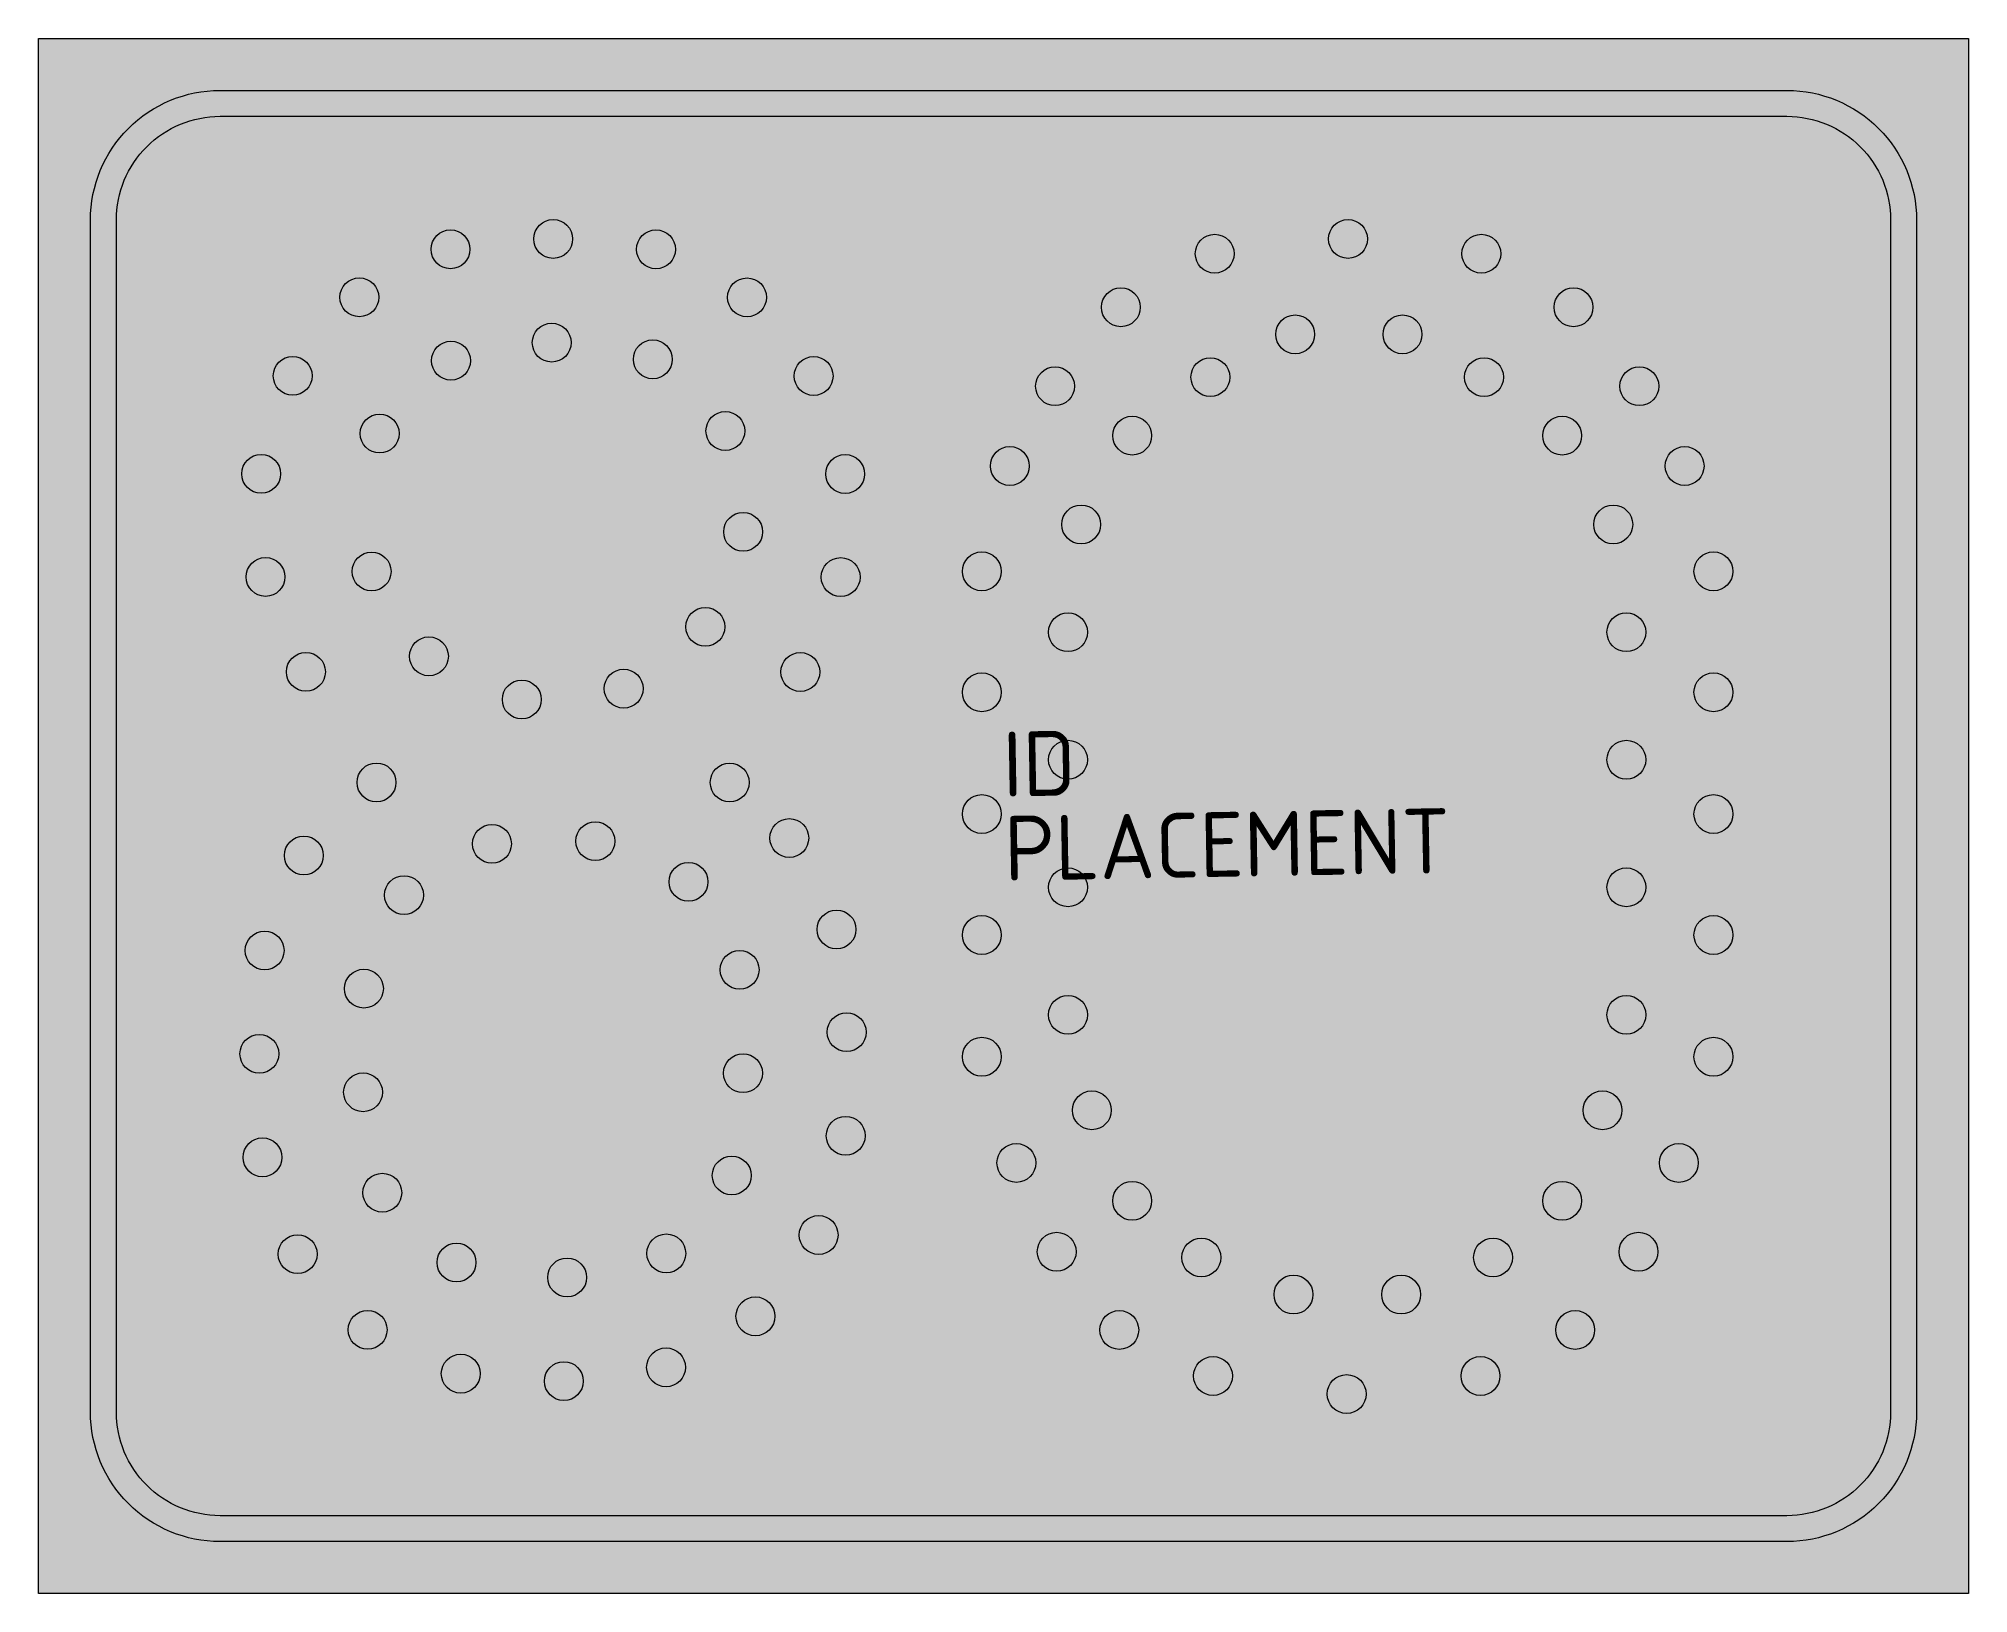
# Model space of a CAD drawing. Extents: x -3.72 to 3.72, y -3 to 3.
import ezdxf
from ezdxf.enums import TextEntityAlignment as Align

# ---------------------------------------------------------------- set-up
doc = ezdxf.new("R2010")
doc.units = 0
doc.styles.add('NLCS-ISO', font='NLCS-ISO.ttf', dxfattribs={"height": 0.25})

msp = doc.modelspace()

# ---------------------------------------------------------------- hatches: boundary and pattern name
at = {"true_color": 0x2a292a}
h = msp.add_hatch(color=250, dxfattribs=at)
h.dxf.hatch_style = 1
h.paths.add_polyline_path([(-3.0227, 2.8), (3.0227, 2.8, -0.414214), (3.5227, 2.3), (3.5227, 0), (3.7227, 0), (3.7227, 3), (-3.7227, 3), (-3.7227, 0), (-3.5227, 0), (-3.5227, 2.3, -0.414214)])
at = {"true_color": 0xf1f0ea}
h = msp.add_hatch(color=7, dxfattribs=at)
h.dxf.hatch_style = 1
h.paths.add_polyline_path([(3.0227, 2.8), (-3.0227, 2.8, 0.414214), (-3.5227, 2.3), (-3.5227, 0), (-3.4227, 0), (-3.4227, 2.3, -0.414214), (-3.0227, 2.7), (3.0227, 2.7, -0.414214), (3.4227, 2.3), (3.4227, 0), (3.5227, 0), (3.5227, 2.3, 0.414214)])
at = {"true_color": 0x2a292a}
h = msp.add_hatch(color=250, dxfattribs=at)
h.dxf.hatch_style = 1
h.paths.add_polyline_path([(3.0227, 2.7), (-3.0227, 2.7, 0.414214), (-3.4227, 2.3), (-3.4227, 0), (-0.1583, 0, -0.025013), (-0.1586, 0.0075, -0.414214), (-0.0836, 0.0825), (-0.0836, 0.4024, -0.414214), (-0.1586, 0.4774, -0.414214), (-0.0836, 0.5524), (-0.0836, 0.8691, -0.414214), (-0.1586, 0.9441, -0.492464), (-0.0644, 1.0166), (0.0051, 1.278, -0.340066), (-0.0507, 1.3505, -0.574768), (0.0613, 1.4157), (0.162, 1.5932, -0.270029), (0.124, 1.6585, -0.635871), (0.247, 1.7161), (0.4049, 1.9057, -0.22259), (0.3779, 1.9633, -0.769486), (0.5181, 2.0004), (0.7498, 2.1325, -0.130272), (0.7399, 2.1697, -0.946142), (0.8894, 2.1779), (1.2547, 2.2185, -0.027674), (1.2542, 2.2268, -1.056921), (1.4038, 2.2185), (1.7691, 2.1779, -0.946145), (1.9186, 2.1697, -0.132227), (1.9085, 2.132), (2.1343, 2.0009, -0.76643), (2.2742, 1.9633, -0.222577), (2.2472, 1.9057), (2.4052, 1.7161, -0.635888), (2.5282, 1.6585, -0.270046), (2.4902, 1.5932), (2.5908, 1.4158, -0.574746), (2.7028, 1.3505, -0.338025), (2.6476, 1.2782), (2.7192, 1.0165, -0.49474), (2.814, 0.9441, -0.414214), (2.739, 0.8691), (2.739, 0.5524, -0.414214), (2.814, 0.4774, -0.414214), (2.739, 0.4024), (2.739, 0.0825, -0.443825), (2.8136, 0), (3.4227, 0), (3.4227, 2.3, 0.414214)])
h.paths.add_polyline_path([(-0.9145, 2.0013, -1), (-1.0645, 2.0013, -1)], flags=16)
h.paths.add_polyline_path([(-0.6576, 1.6979, -1), (-0.8076, 1.6979, -1)], flags=16)
h.paths.add_polyline_path([(-1.2658, 2.1867, -1), (-1.4158, 2.1867, -1)], flags=16)
h.paths.add_polyline_path([(-0.5359, 1.3197, -1), (-0.6859, 1.3197, -1)], flags=16)
h.paths.add_polyline_path([(-0.998, 1.4858, -1), (-1.148, 1.4858, -1)], flags=16)
h.paths.add_polyline_path([(-1.2781, 1.7622, -1), (-1.4281, 1.7622, -1)], flags=16)
h.paths.add_polyline_path([(-0.9296, 1.0967, -1), (-1.0796, 1.0967, -1)], flags=16)
h.paths.add_polyline_path([(-1.8122, 2.2268, -1), (-1.6622, 2.2268, -1)], flags=16)
h.paths.add_polyline_path([(-0.5531, 0.9219, -1), (-0.7031, 0.9219, -1)], flags=16)
h.paths.add_polyline_path([(-1.668, 1.8268, -1), (-1.818, 1.8268, -1)], flags=16)
h.paths.add_polyline_path([(-1.0755, 0.7299, -1), (-1.2255, 0.7299, -1)], flags=16)
h.paths.add_polyline_path([(-0.709, 0.5558, -1), (-0.859, 0.5558, -1)], flags=16)
h.paths.add_polyline_path([(-2.0586, 2.1869, -1), (-2.2086, 2.1869, -1)], flags=16)
h.paths.add_polyline_path([(-2.0567, 1.7571, -1), (-2.2067, 1.7571, -1)], flags=16)
h.paths.add_polyline_path([(-1.3906, 0.4915, -1), (-1.5406, 0.4915, -1)], flags=16)
h.paths.add_polyline_path([(-2.4101, 2.0017, -1), (-2.5601, 2.0017, -1)], flags=16)
h.paths.add_polyline_path([(-2.3317, 1.4758, -1), (-2.4817, 1.4758, -1)], flags=16)
h.paths.add_polyline_path([(-0.9813, 0.1292, -1), (-1.1313, 0.1292, -1)], flags=16)
h.paths.add_polyline_path([(-1.7835, 0.4496, -1), (-1.9335, 0.4496, -1)], flags=16)
h.paths.add_polyline_path([(-2.6672, 1.6984, -1), (-2.8172, 1.6984, -1)], flags=16)
h.paths.add_polyline_path([(-2.363, 0.9436, -1), (-2.513, 0.9436, -1)], flags=16)
h.paths.add_polyline_path([(-2.1418, 0.6162, -1), (-2.2918, 0.6162, -1)], flags=16)
h.paths.add_polyline_path([(-2.7891, 1.3204, -1), (-2.9391, 1.3204, -1)], flags=16)
h.paths.add_polyline_path([(-2.7721, 0.9226, -1), (-2.9221, 0.9226, -1)], flags=16)
h.paths.add_polyline_path([(-2.6164, 0.5564, -1), (-2.7664, 0.5564, -1)], flags=16)
h.paths.add_polyline_path([(-2.3441, 0.1295, -1), (-2.4941, 0.1295, -1)], flags=16)
at = {"true_color": 0xf1f0ea}
h = msp.add_hatch(color=7, dxfattribs=at)
h.dxf.hatch_style = 1
edge = h.paths.add_edge_path()
edge.add_arc((-2.1336, 2.1869), 0.075, 0, 360)
h = msp.add_hatch(color=7, dxfattribs=at)
h.dxf.hatch_style = 1
edge = h.paths.add_edge_path()
edge.add_arc((-1.7372, 2.2268), 0.075, 0, 360)
h = msp.add_hatch(color=7, dxfattribs=at)
h.dxf.hatch_style = 1
edge = h.paths.add_edge_path()
edge.add_arc((-1.3408, 2.1867), 0.075, 0, 360)
h = msp.add_hatch(color=7, dxfattribs=at)
h.dxf.hatch_style = 1
edge = h.paths.add_edge_path()
edge.add_arc((0.8149, 2.1697), 0.075, 0, 360)
h = msp.add_hatch(color=7, dxfattribs=at)
h.dxf.hatch_style = 1
edge = h.paths.add_edge_path()
edge.add_arc((1.3292, 2.2268), 0.075, 0, 360)
h = msp.add_hatch(color=7, dxfattribs=at)
h.dxf.hatch_style = 1
edge = h.paths.add_edge_path()
edge.add_arc((1.8436, 2.1697), 0.075, 0, 360)
at = {"true_color": 0x2a292a}
h = msp.add_hatch(color=250, dxfattribs=at)
h.dxf.hatch_style = 1
h.paths.add_polyline_path([(1.2547, 2.2185), (0.8894, 2.1779, -0.027674), (0.8899, 2.1697, -0.769486), (0.7498, 2.1325), (0.5181, 2.0004, -0.130272), (0.5279, 1.9633, -0.635871), (0.4049, 1.9057), (0.247, 1.7161, -0.22259), (0.274, 1.6585, -0.574768), (0.162, 1.5932), (0.0613, 1.4157, -0.270029), (0.0993, 1.3505, -0.492464), (0.0051, 1.278), (-0.0644, 1.0166, -0.340066), (-0.0086, 0.9441, -0.414214), (-0.0836, 0.8691), (-0.0836, 0.5524, -0.414214), (-0.0086, 0.4774, -0.414214), (-0.0836, 0.4024), (-0.0836, 0.0825, -0.443825), (-0.009, 0), (0.249, 0), (0.249, 0.142, -0.414214), (0.174, 0.217, -0.414214), (0.249, 0.292), (0.249, 0.6342, -0.414214), (0.174, 0.7092, -0.450275), (0.258, 0.7836), (0.2907, 1.0506, -0.379049), (0.2247, 1.1251, -0.576539), (0.3371, 1.1901), (0.4593, 1.4029, -0.268602), (0.4216, 1.468, -0.72139), (0.5567, 1.5129), (0.7381, 1.6485, -0.161852), (0.7232, 1.6934, -0.789842), (0.8652, 1.7272), (1.0583, 1.8247, -0.117417), (1.0503, 1.8585, -1), (1.2003, 1.8585), (1.4646, 1.8585, -1), (1.6146, 1.8585, -0.121509), (1.606, 1.8236), (1.7875, 1.7283, -0.783312), (1.9289, 1.6934, -0.161841), (1.914, 1.6485), (2.0955, 1.5129, -0.721406), (2.2305, 1.468, -0.268602), (2.1929, 1.4029), (2.3151, 1.1901, -0.576539), (2.4274, 1.1251, -0.379049), (2.3615, 1.0506), (2.3941, 0.7836, -0.450275), (2.4782, 0.7092, -0.414214), (2.4032, 0.6342), (2.4032, 0.292, -0.414214), (2.4782, 0.217, -0.414214), (2.4032, 0.142), (2.4032, 0), (2.6643, 0, -0.025013), (2.664, 0.0075, -0.414214), (2.739, 0.0825), (2.739, 0.4024, -0.414214), (2.664, 0.4774, -0.414214), (2.739, 0.5524), (2.739, 0.8691, -0.414214), (2.664, 0.9441, -0.338025), (2.7192, 1.0165), (2.6476, 1.2782, -0.49474), (2.5528, 1.3505, -0.270046), (2.5908, 1.4158), (2.4902, 1.5932, -0.574746), (2.3782, 1.6585, -0.222577), (2.4052, 1.7161), (2.2472, 1.9057, -0.635888), (2.1242, 1.9633, -0.132227), (2.1343, 2.0009), (1.9085, 2.132, -0.81131), (1.7691, 2.1779), (1.4038, 2.2185, -0.895035)])
at = {"true_color": 0xf1f0ea}
h = msp.add_hatch(color=7, dxfattribs=at)
h.dxf.hatch_style = 1
edge = h.paths.add_edge_path()
edge.add_arc((-2.4851, 2.0017), 0.075, 0, 360)
h = msp.add_hatch(color=7, dxfattribs=at)
h.dxf.hatch_style = 1
edge = h.paths.add_edge_path()
edge.add_arc((-0.9895, 2.0013), 0.075, 0, 360)
h = msp.add_hatch(color=7, dxfattribs=at)
h.dxf.hatch_style = 1
edge = h.paths.add_edge_path()
edge.add_arc((0.4529, 1.9633), 0.075, 0, 360)
h = msp.add_hatch(color=7, dxfattribs=at)
h.dxf.hatch_style = 1
edge = h.paths.add_edge_path()
edge.add_arc((2.1992, 1.9633), 0.075, 0, 360)
h = msp.add_hatch(color=7, dxfattribs=at)
h.dxf.hatch_style = 1
edge = h.paths.add_edge_path()
edge.add_arc((-1.743, 1.8268), 0.075, 0, 360)
h = msp.add_hatch(color=7, dxfattribs=at)
h.dxf.hatch_style = 1
edge = h.paths.add_edge_path()
edge.add_arc((1.1253, 1.8585), 0.075, 0, 360)
h = msp.add_hatch(color=7, dxfattribs=at)
h.dxf.hatch_style = 1
edge = h.paths.add_edge_path()
edge.add_arc((1.5396, 1.8585), 0.075, 0, 360)
h = msp.add_hatch(color=7, dxfattribs=at)
h.dxf.hatch_style = 1
edge = h.paths.add_edge_path()
edge.add_arc((-2.1317, 1.7571), 0.075, 0, 360)
h = msp.add_hatch(color=7, dxfattribs=at)
h.dxf.hatch_style = 1
edge = h.paths.add_edge_path()
edge.add_arc((-1.3531, 1.7622), 0.075, 0, 360)
at = {"true_color": 0x2a292a}
h = msp.add_hatch(color=250, dxfattribs=at)
h.dxf.hatch_style = 1
h.paths.add_polyline_path([(2.2774, 1.1251, -0.268602), (2.3151, 1.1901), (2.1929, 1.4029, -0.576539), (2.0805, 1.468, -0.161841), (2.0955, 1.5129), (1.914, 1.6485, -0.721406), (1.7789, 1.6934, -0.121509), (1.7875, 1.7283), (1.606, 1.8236, -0.783312), (1.4646, 1.8585), (1.2003, 1.8585, -0.789842), (1.0583, 1.8247), (0.8652, 1.7272, -0.117417), (0.8732, 1.6934, -0.72139), (0.7381, 1.6485), (0.5567, 1.5129, -0.161852), (0.5716, 1.468, -0.576539), (0.4593, 1.4029), (0.3371, 1.1901, -0.268602), (0.3747, 1.1251, -0.450275), (0.2907, 1.0506), (0.258, 0.7836, -0.379049), (0.324, 0.7092, -0.414214), (0.249, 0.6342), (0.249, 0.292, -0.414214), (0.324, 0.217, -0.414214), (0.249, 0.142), (0.249, 0), (2.4032, 0), (2.4032, 0.142, -0.414214), (2.3282, 0.217, -0.414214), (2.4032, 0.292), (2.4032, 0.6342, -0.414214), (2.3282, 0.7092, -0.379049), (2.3941, 0.7836), (2.3615, 1.0506, -0.450275)], flags=17)
at = {"true_color": 0xf1f0ea}
h = msp.add_hatch(color=7, dxfattribs=at)
h.dxf.hatch_style = 1
edge = h.paths.add_edge_path()
edge.add_arc((-2.7422, 1.6984), 0.075, 0, 360)
h = msp.add_hatch(color=7, dxfattribs=at)
h.dxf.hatch_style = 1
edge = h.paths.add_edge_path()
edge.add_arc((-0.7326, 1.6979), 0.075, 0, 360)
h = msp.add_hatch(color=7, dxfattribs=at)
h.dxf.hatch_style = 1
edge = h.paths.add_edge_path()
edge.add_arc((0.199, 1.6585), 0.075, 0, 360)
h = msp.add_hatch(color=7, dxfattribs=at)
h.dxf.hatch_style = 1
edge = h.paths.add_edge_path()
edge.add_arc((0.7982, 1.6934), 0.075, 0, 360)
h = msp.add_hatch(color=7, dxfattribs=at)
h.dxf.hatch_style = 1
edge = h.paths.add_edge_path()
edge.add_arc((1.8539, 1.6934), 0.075, 0, 360)
h = msp.add_hatch(color=7, dxfattribs=at)
h.dxf.hatch_style = 1
edge = h.paths.add_edge_path()
edge.add_arc((2.4532, 1.6585), 0.075, 0, 360)
h = msp.add_hatch(color=7, dxfattribs=at)
h.dxf.hatch_style = 1
edge = h.paths.add_edge_path()
edge.add_arc((-2.4067, 1.4758), 0.075, 0, 360)
h = msp.add_hatch(color=7, dxfattribs=at)
h.dxf.hatch_style = 1
edge = h.paths.add_edge_path()
edge.add_arc((-1.073, 1.4858), 0.075, 0, 360)
h = msp.add_hatch(color=7, dxfattribs=at)
h.dxf.hatch_style = 1
edge = h.paths.add_edge_path()
edge.add_arc((0.4966, 1.468), 0.075, 0, 360)
h = msp.add_hatch(color=7, dxfattribs=at)
h.dxf.hatch_style = 1
edge = h.paths.add_edge_path()
edge.add_arc((2.1555, 1.468), 0.075, 0, 360)
h = msp.add_hatch(color=7, dxfattribs=at)
h.dxf.hatch_style = 1
edge = h.paths.add_edge_path()
edge.add_arc((0.0243, 1.3505), 0.075, 0, 360)
h = msp.add_hatch(color=7, dxfattribs=at)
h.dxf.hatch_style = 1
edge = h.paths.add_edge_path()
edge.add_arc((2.6278, 1.3505), 0.075, 0, 360)
h = msp.add_hatch(color=7, dxfattribs=at)
h.dxf.hatch_style = 1
edge = h.paths.add_edge_path()
edge.add_arc((-2.8641, 1.3204), 0.075, 0, 360)
h = msp.add_hatch(color=7, dxfattribs=at)
h.dxf.hatch_style = 1
edge = h.paths.add_edge_path()
edge.add_arc((-0.6109, 1.3197), 0.075, 0, 360)
h = msp.add_hatch(color=7, dxfattribs=at)
h.dxf.hatch_style = 1
edge = h.paths.add_edge_path()
edge.add_arc((0.2997, 1.1251), 0.075, 0, 360)
h = msp.add_hatch(color=7, dxfattribs=at)
h.dxf.hatch_style = 1
edge = h.paths.add_edge_path()
edge.add_arc((2.3524, 1.1251), 0.075, 0, 360)
h = msp.add_hatch(color=7, dxfattribs=at)
h.dxf.hatch_style = 1
edge = h.paths.add_edge_path()
edge.add_arc((-1.0046, 1.0967), 0.075, 0, 360)
h = msp.add_hatch(color=7, dxfattribs=at)
h.dxf.hatch_style = 1
edge = h.paths.add_edge_path()
edge.add_arc((-2.8471, 0.9226), 0.075, 0, 360)
h = msp.add_hatch(color=7, dxfattribs=at)
h.dxf.hatch_style = 1
edge = h.paths.add_edge_path()
edge.add_arc((-2.438, 0.9436), 0.075, 0, 360)
h = msp.add_hatch(color=7, dxfattribs=at)
h.dxf.hatch_style = 1
edge = h.paths.add_edge_path()
edge.add_arc((-0.6281, 0.9219), 0.075, 0, 360)
h = msp.add_hatch(color=7, dxfattribs=at)
h.dxf.hatch_style = 1
edge = h.paths.add_edge_path()
edge.add_arc((-0.0836, 0.9441), 0.075, 0, 360)
h = msp.add_hatch(color=7, dxfattribs=at)
h.dxf.hatch_style = 1
edge = h.paths.add_edge_path()
edge.add_arc((2.739, 0.9441), 0.075, 0, 360)
h = msp.add_hatch(color=7, dxfattribs=at)
h.dxf.hatch_style = 1
edge = h.paths.add_edge_path()
edge.add_arc((-1.1505, 0.7299), 0.075, 0, 360)
h = msp.add_hatch(color=7, dxfattribs=at)
h.dxf.hatch_style = 1
edge = h.paths.add_edge_path()
edge.add_arc((0.249, 0.7092), 0.075, 0, 360)
h = msp.add_hatch(color=7, dxfattribs=at)
h.dxf.hatch_style = 1
edge = h.paths.add_edge_path()
edge.add_arc((2.4032, 0.7092), 0.075, 0, 360)
h = msp.add_hatch(color=7, dxfattribs=at)
h.dxf.hatch_style = 1
edge = h.paths.add_edge_path()
edge.add_arc((-2.2168, 0.6162), 0.075, 0, 360)
h = msp.add_hatch(color=7, dxfattribs=at)
h.dxf.hatch_style = 1
edge = h.paths.add_edge_path()
edge.add_arc((-2.6914, 0.5564), 0.075, 0, 360)
h = msp.add_hatch(color=7, dxfattribs=at)
h.dxf.hatch_style = 1
edge = h.paths.add_edge_path()
edge.add_arc((-0.784, 0.5558), 0.075, 0, 360)
h = msp.add_hatch(color=7, dxfattribs=at)
h.dxf.hatch_style = 1
edge = h.paths.add_edge_path()
edge.add_arc((-1.8585, 0.4496), 0.075, 0, 360)
h = msp.add_hatch(color=7, dxfattribs=at)
h.dxf.hatch_style = 1
edge = h.paths.add_edge_path()
edge.add_arc((-1.4656, 0.4915), 0.075, 0, 360)
h = msp.add_hatch(color=7, dxfattribs=at)
h.dxf.hatch_style = 1
edge = h.paths.add_edge_path()
edge.add_arc((-0.0836, 0.4774), 0.075, 0, 360)
h = msp.add_hatch(color=7, dxfattribs=at)
h.dxf.hatch_style = 1
edge = h.paths.add_edge_path()
edge.add_arc((2.739, 0.4774), 0.075, 0, 360)
h = msp.add_hatch(color=7, dxfattribs=at)
h.dxf.hatch_style = 1
edge = h.paths.add_edge_path()
edge.add_arc((0.249, 0.217), 0.075, 0, 360)
h = msp.add_hatch(color=7, dxfattribs=at)
h.dxf.hatch_style = 1
edge = h.paths.add_edge_path()
edge.add_arc((2.4032, 0.217), 0.075, 0, 360)
h = msp.add_hatch(color=7, dxfattribs=at)
h.dxf.hatch_style = 1
edge = h.paths.add_edge_path()
edge.add_arc((-2.4191, 0.1295), 0.075, 0, 360)
h = msp.add_hatch(color=7, dxfattribs=at)
h.dxf.hatch_style = 1
edge = h.paths.add_edge_path()
edge.add_arc((-1.0563, 0.1292), 0.075, 0, 360)
h = msp.add_hatch(color=7, dxfattribs=at)
h.dxf.hatch_style = 1
edge = h.paths.add_edge_path()
edge.add_arc((-0.0836, 0.0075), 0.075, 0, 360)
h = msp.add_hatch(color=7, dxfattribs=at)
h.dxf.hatch_style = 1
edge = h.paths.add_edge_path()
edge.add_arc((2.739, 0.0075), 0.075, 0, 360)
at = {"true_color": 0x2a292a}
h = msp.add_hatch(color=250, dxfattribs=at)
h.dxf.hatch_style = 1
h.paths.add_polyline_path([(-3.5227, 0), (-3.7227, 0), (-3.7227, -3), (3.7227, -3), (3.7227, 0), (3.5227, 0), (3.5227, -2.3, -0.414214), (3.0227, -2.8), (-3.0227, -2.8, -0.414214), (-3.5227, -2.3)])
at = {"true_color": 0xf1f0ea}
h = msp.add_hatch(color=7, dxfattribs=at)
h.dxf.hatch_style = 1
h.paths.add_polyline_path([(3.5227, -2.3), (3.5227, 0), (3.4227, 0), (3.4227, -2.3, -0.414214), (3.0227, -2.7), (-3.0227, -2.7, -0.414214), (-3.4227, -2.3), (-3.4227, 0), (-3.5227, 0), (-3.5227, -2.3, 0.414214), (-3.0227, -2.8), (3.0227, -2.8, 0.414214)])
at = {"true_color": 0x2a292a}
h = msp.add_hatch(color=250, dxfattribs=at)
h.dxf.hatch_style = 1
h.paths.add_polyline_path([(-0.0604, -1.0005, -0.509727), (-0.1586, -0.9291, -0.414214), (-0.0836, -0.8541), (-0.0836, -0.5343, -0.414214), (-0.1586, -0.4593, -0.414214), (-0.0836, -0.3843), (-0.0836, -0.0675, -0.385209), (-0.1583, 0), (-3.4227, 0), (-3.4227, -2.3, 0.414214), (-3.0227, -2.7), (3.0227, -2.7, 0.414214), (3.4227, -2.3), (3.4227, 0), (2.8136, 0, -0.385209), (2.739, -0.0675), (2.739, -0.3843, -0.414214), (2.814, -0.4593, -0.414214), (2.739, -0.5343), (2.739, -0.8541, -0.414214), (2.814, -0.9291, -0.509718), (2.7157, -1.0005), (2.6288, -1.2674, -0.324751), (2.6806, -1.3387, -0.545238), (2.5746, -1.407), (2.481, -1.6133, -0.294299), (2.525, -1.6816, -0.631108), (2.4028, -1.7399), (2.2528, -1.925, -0.22616), (2.2805, -1.9832, -0.795818), (2.1381, -2.0161), (1.9076, -2.1282, -0.113699), (1.9152, -2.161, -0.935038), (1.7659, -2.1711), (1.3982, -2.2207, -0.033571), (1.3989, -2.2307, -1), (1.2489, -2.2307, -0.033617), (1.2496, -2.2207), (0.8827, -2.1711, -0.934952), (0.7334, -2.161, -0.114697), (0.741, -2.1279), (0.5139, -2.0163, -0.794209), (0.3716, -1.9832, -0.227841), (0.3998, -1.9247), (0.2522, -1.7402, -0.628876), (0.1303, -1.6816, -0.294299), (0.1743, -1.6133), (0.0807, -1.407, -0.545238), (-0.0253, -1.3387, -0.324743), (0.0265, -1.2674)])
h.paths.add_polyline_path([(-2.5458, -1.066, -1), (-2.3958, -1.066, -1)], flags=16)
h.paths.add_polyline_path([(-1.6086, -1.7807, -1), (-1.7586, -1.7807, -1)], flags=16)
h.paths.add_polyline_path([(-2.0354, -1.7231, -1), (-2.1854, -1.7231, -1)], flags=16)
h.paths.add_polyline_path([(-2.3217, -1.4537, -1), (-2.4717, -1.4537, -1)], flags=16)
h.paths.add_polyline_path([(-1.2261, -1.688, -1), (-1.3761, -1.688, -1)], flags=16)
h.paths.add_polyline_path([(-1.08, -0.9926, -1), (-0.93, -0.9926, -1)], flags=16)
h.paths.add_polyline_path([(-0.9734, -1.3872, -1), (-1.1234, -1.3872, -1)], flags=16)
h.paths.add_polyline_path([(-2.5426, -0.6661, -1), (-2.3926, -0.6661, -1)], flags=16)
h.paths.add_polyline_path([(-1.0932, -0.5935, -1), (-0.9432, -0.5935, -1)], flags=16)
h.paths.add_polyline_path([(-2.3879, -0.3053, -1), (-2.2379, -0.3053, -1)], flags=16)
h.paths.add_polyline_path([(-2.0486, -0.1075, -1), (-1.8986, -0.1075, -1)], flags=16)
h.paths.add_polyline_path([(-1.2904, -0.2541, -1), (-1.1404, -0.2541, -1)], flags=16)
h.paths.add_polyline_path([(-1.6498, -0.0972, -1), (-1.4998, -0.0972, -1)], flags=16)
h.paths.add_polyline_path([(-1.6211, -2.1807, -1), (-1.7711, -2.1807, -1)], flags=16)
h.paths.add_polyline_path([(-2.7839, -1.3173, -1), (-2.9339, -1.3173, -1)], flags=16)
h.paths.add_polyline_path([(-2.0189, -2.152, -1), (-2.1689, -2.152, -1)], flags=16)
h.paths.add_polyline_path([(-2.9458, -0.9178, -1), (-2.7958, -0.9178, -1)], flags=16)
h.paths.add_polyline_path([(-2.3783, -1.9828, -1), (-2.5283, -1.9828, -1)], flags=16)
h.paths.add_polyline_path([(-2.6482, -1.6907, -1), (-2.7982, -1.6907, -1)], flags=16)
h.paths.add_polyline_path([(-1.2268, -2.1277, -1), (-1.3768, -2.1277, -1)], flags=16)
h.paths.add_polyline_path([(-0.8821, -1.9306, -1), (-1.0321, -1.9306, -1)], flags=16)
h.paths.add_polyline_path([(-0.5337, -1.234, -1), (-0.6837, -1.234, -1)], flags=16)
h.paths.add_polyline_path([(-0.6384, -1.6169, -1), (-0.7884, -1.6169, -1)], flags=16)
h.paths.add_polyline_path([(-0.68, -0.8341, -1), (-0.53, -0.8341, -1)], flags=16)
h.paths.add_polyline_path([(-2.9257, -0.5192, -1), (-2.7757, -0.5192, -1)], flags=16)
h.paths.add_polyline_path([(-0.7191, -0.4378, -1), (-0.5691, -0.4378, -1)], flags=16)
h.paths.add_polyline_path([(-2.7743, -0.1523, -1), (-2.6243, -0.1523, -1)], flags=16)
h.paths.add_polyline_path([(-0.9015, -0.0852, -1), (-0.7515, -0.0852, -1)], flags=16)
h = msp.add_hatch(color=250, dxfattribs=at)
h.dxf.hatch_style = 1
h.paths.add_polyline_path([(2.0976, -1.5324), (1.9468, -1.6562, -0.17362), (1.9638, -1.7038, -0.824729), (1.8193, -1.7319), (1.6039, -1.8186, -0.096053), (1.6093, -1.8467, -1), (1.4593, -1.8467), (1.1938, -1.8467, -1), (1.0438, -1.8467, -0.095824), (1.0492, -1.8187), (0.8329, -1.7318, -0.82511), (0.6883, -1.7038, -0.173632), (0.7053, -1.6562), (0.5546, -1.5324, -0.704111), (0.4216, -1.4848, -0.296149), (0.4661, -1.4163), (0.3715, -1.204, -0.543033), (0.266, -1.1355, -0.34416), (0.3228, -1.0628), (0.2671, -0.84, -0.487918), (0.174, -0.7672, -0.414214), (0.249, -0.6922), (0.249, -0.3501, -0.414214), (0.174, -0.2751, -0.414214), (0.249, -0.2001), (0.249, 0), (-0.009, 0, -0.385209), (-0.0836, -0.0675), (-0.0836, -0.3843, -0.414214), (-0.0086, -0.4593, -0.414214), (-0.0836, -0.5343), (-0.0836, -0.8541, -0.414214), (-0.0086, -0.9291, -0.324743), (-0.0604, -1.0005), (0.0265, -1.2674, -0.509727), (0.1247, -1.3387, -0.294299), (0.0807, -1.407), (0.1743, -1.6133, -0.545238), (0.2803, -1.6816, -0.227841), (0.2522, -1.7402), (0.3998, -1.9247, -0.628876), (0.5216, -1.9832, -0.114697), (0.5139, -2.0163), (0.741, -2.1279, -0.794209), (0.8834, -2.161, -0.033617), (0.8827, -2.1711), (1.2496, -2.2207, -0.87395), (1.3982, -2.2207), (1.7659, -2.1711, -0.033571), (1.7652, -2.161, -0.795818), (1.9076, -2.1282), (2.1381, -2.0161, -0.113699), (2.1305, -1.9832, -0.631108), (2.2528, -1.925), (2.4028, -1.7399, -0.22616), (2.375, -1.6816, -0.545238), (2.481, -1.6133), (2.5746, -1.407, -0.294299), (2.5306, -1.3387, -0.509718), (2.6288, -1.2674), (2.7157, -1.0005, -0.324751), (2.664, -0.9291, -0.414214), (2.739, -0.8541), (2.739, -0.5343, -0.414214), (2.664, -0.4593, -0.414214), (2.739, -0.3843), (2.739, -0.0675, -0.385209), (2.6643, 0), (2.4032, 0), (2.4032, -0.2001, -0.414214), (2.4782, -0.2751, -0.414214), (2.4032, -0.3501), (2.4032, -0.6922, -0.414214), (2.4782, -0.7672, -0.487939), (2.385, -0.84), (2.3293, -1.0628, -0.344142), (2.3861, -1.1355, -0.543013), (2.2806, -1.204), (2.1861, -1.4163, -0.296166), (2.2305, -1.4848, -0.704129)])
h = msp.add_hatch(color=250, dxfattribs=at)
h.dxf.hatch_style = 1
h.paths.add_polyline_path([(2.4032, -0.6922), (2.4032, -0.3501, -0.414214), (2.3282, -0.2751, -0.414214), (2.4032, -0.2001), (2.4032, 0), (0.249, 0), (0.249, -0.2001, -0.414214), (0.324, -0.2751, -0.414214), (0.249, -0.3501), (0.249, -0.6922, -0.414214), (0.324, -0.7672, -0.34416), (0.2671, -0.84), (0.3228, -1.0628, -0.487918), (0.416, -1.1355, -0.296149), (0.3715, -1.204), (0.4661, -1.4163, -0.543033), (0.5716, -1.4848, -0.173632), (0.5546, -1.5324), (0.7053, -1.6562, -0.704111), (0.8383, -1.7038, -0.095824), (0.8329, -1.7318), (1.0492, -1.8187, -0.825067), (1.1938, -1.8467), (1.4593, -1.8467, -0.824771), (1.6039, -1.8186), (1.8193, -1.7319, -0.096053), (1.8138, -1.7038, -0.704129), (1.9468, -1.6562), (2.0976, -1.5324, -0.17362), (2.0805, -1.4848, -0.543013), (2.1861, -1.4163), (2.2806, -1.204, -0.296166), (2.2361, -1.1355, -0.487939), (2.3293, -1.0628), (2.385, -0.84, -0.344142), (2.3282, -0.7672, -0.414214)], flags=17)
at = {"true_color": 0xf1f0ea}
h = msp.add_hatch(color=7, dxfattribs=at)
h.dxf.hatch_style = 1
edge = h.paths.add_edge_path()
edge.add_arc((-1.9736, -0.1075), 0.075, 0, 360)
h = msp.add_hatch(color=7, dxfattribs=at)
h.dxf.hatch_style = 1
edge = h.paths.add_edge_path()
edge.add_arc((-1.5748, -0.0972), 0.075, 0, 360)
h = msp.add_hatch(color=7, dxfattribs=at)
h.dxf.hatch_style = 1
edge = h.paths.add_edge_path()
edge.add_arc((-0.8265, -0.0852), 0.075, 0, 360)
h = msp.add_hatch(color=7, dxfattribs=at)
h.dxf.hatch_style = 1
edge = h.paths.add_edge_path()
edge.add_arc((-2.6993, -0.1523), 0.075, 0, 360)
h = msp.add_hatch(color=7, dxfattribs=at)
h.dxf.hatch_style = 1
edge = h.paths.add_edge_path()
edge.add_arc((-1.2154, -0.2541), 0.075, 0, 360)
h = msp.add_hatch(color=7, dxfattribs=at)
h.dxf.hatch_style = 1
edge = h.paths.add_edge_path()
edge.add_arc((0.249, -0.2751), 0.075, 0, 360)
h = msp.add_hatch(color=7, dxfattribs=at)
h.dxf.hatch_style = 1
edge = h.paths.add_edge_path()
edge.add_arc((2.4032, -0.2751), 0.075, 0, 360)
h = msp.add_hatch(color=7, dxfattribs=at)
h.dxf.hatch_style = 1
edge = h.paths.add_edge_path()
edge.add_arc((-2.3129, -0.3053), 0.075, 0, 360)
h = msp.add_hatch(color=7, dxfattribs=at)
h.dxf.hatch_style = 1
edge = h.paths.add_edge_path()
edge.add_arc((-0.6441, -0.4378), 0.075, 0, 360)
h = msp.add_hatch(color=7, dxfattribs=at)
h.dxf.hatch_style = 1
edge = h.paths.add_edge_path()
edge.add_arc((-2.8507, -0.5192), 0.075, 0, 360)
h = msp.add_hatch(color=7, dxfattribs=at)
h.dxf.hatch_style = 1
edge = h.paths.add_edge_path()
edge.add_arc((-0.0836, -0.4593), 0.075, 0, 360)
h = msp.add_hatch(color=7, dxfattribs=at)
h.dxf.hatch_style = 1
edge = h.paths.add_edge_path()
edge.add_arc((2.739, -0.4593), 0.075, 0, 360)
h = msp.add_hatch(color=7, dxfattribs=at)
h.dxf.hatch_style = 1
edge = h.paths.add_edge_path()
edge.add_arc((-1.0182, -0.5935), 0.075, 0, 360)
h = msp.add_hatch(color=7, dxfattribs=at)
h.dxf.hatch_style = 1
edge = h.paths.add_edge_path()
edge.add_arc((-2.4676, -0.6661), 0.075, 0, 360)
h = msp.add_hatch(color=7, dxfattribs=at)
h.dxf.hatch_style = 1
edge = h.paths.add_edge_path()
edge.add_arc((0.249, -0.7672), 0.075, 0, 360)
h = msp.add_hatch(color=7, dxfattribs=at)
h.dxf.hatch_style = 1
edge = h.paths.add_edge_path()
edge.add_arc((2.4032, -0.7672), 0.075, 0, 360)
h = msp.add_hatch(color=7, dxfattribs=at)
h.dxf.hatch_style = 1
edge = h.paths.add_edge_path()
edge.add_arc((-0.605, -0.8341), 0.075, 0, 360)
h = msp.add_hatch(color=7, dxfattribs=at)
h.dxf.hatch_style = 1
edge = h.paths.add_edge_path()
edge.add_arc((-2.8708, -0.9178), 0.075, 0, 360)
h = msp.add_hatch(color=7, dxfattribs=at)
h.dxf.hatch_style = 1
edge = h.paths.add_edge_path()
edge.add_arc((-0.0836, -0.9291), 0.075, 0, 360)
h = msp.add_hatch(color=7, dxfattribs=at)
h.dxf.hatch_style = 1
edge = h.paths.add_edge_path()
edge.add_arc((2.739, -0.9291), 0.075, 0, 360)
h = msp.add_hatch(color=7, dxfattribs=at)
h.dxf.hatch_style = 1
edge = h.paths.add_edge_path()
edge.add_arc((-1.005, -0.9926), 0.075, 0, 360)
h = msp.add_hatch(color=7, dxfattribs=at)
h.dxf.hatch_style = 1
edge = h.paths.add_edge_path()
edge.add_arc((-2.4708, -1.066), 0.075, 0, 360)
h = msp.add_hatch(color=7, dxfattribs=at)
h.dxf.hatch_style = 1
edge = h.paths.add_edge_path()
edge.add_arc((0.341, -1.1355), 0.075, 0, 360)
h = msp.add_hatch(color=7, dxfattribs=at)
h.dxf.hatch_style = 1
edge = h.paths.add_edge_path()
edge.add_arc((2.3111, -1.1355), 0.075, 0, 360)
h = msp.add_hatch(color=7, dxfattribs=at)
h.dxf.hatch_style = 1
edge = h.paths.add_edge_path()
edge.add_arc((-0.6087, -1.234), 0.075, 0, 360)
h = msp.add_hatch(color=7, dxfattribs=at)
h.dxf.hatch_style = 1
edge = h.paths.add_edge_path()
edge.add_arc((-2.8589, -1.3173), 0.075, 0, 360)
h = msp.add_hatch(color=7, dxfattribs=at)
h.dxf.hatch_style = 1
edge = h.paths.add_edge_path()
edge.add_arc((0.0497, -1.3387), 0.075, 0, 360)
h = msp.add_hatch(color=7, dxfattribs=at)
h.dxf.hatch_style = 1
edge = h.paths.add_edge_path()
edge.add_arc((2.6056, -1.3387), 0.075, 0, 360)
h = msp.add_hatch(color=7, dxfattribs=at)
h.dxf.hatch_style = 1
edge = h.paths.add_edge_path()
edge.add_arc((-1.0484, -1.3872), 0.075, 0, 360)
h = msp.add_hatch(color=7, dxfattribs=at)
h.dxf.hatch_style = 1
edge = h.paths.add_edge_path()
edge.add_arc((-2.3967, -1.4537), 0.075, 0, 360)
h = msp.add_hatch(color=7, dxfattribs=at)
h.dxf.hatch_style = 1
edge = h.paths.add_edge_path()
edge.add_arc((0.4966, -1.4848), 0.075, 0, 360)
h = msp.add_hatch(color=7, dxfattribs=at)
h.dxf.hatch_style = 1
edge = h.paths.add_edge_path()
edge.add_arc((2.1555, -1.4848), 0.075, 0, 360)
h = msp.add_hatch(color=7, dxfattribs=at)
h.dxf.hatch_style = 1
edge = h.paths.add_edge_path()
edge.add_arc((-0.7134, -1.6169), 0.075, 0, 360)
h = msp.add_hatch(color=7, dxfattribs=at)
h.dxf.hatch_style = 1
edge = h.paths.add_edge_path()
edge.add_arc((-2.7232, -1.6907), 0.075, 0, 360)
h = msp.add_hatch(color=7, dxfattribs=at)
h.dxf.hatch_style = 1
edge = h.paths.add_edge_path()
edge.add_arc((-1.3011, -1.688), 0.075, 0, 360)
h = msp.add_hatch(color=7, dxfattribs=at)
h.dxf.hatch_style = 1
edge = h.paths.add_edge_path()
edge.add_arc((0.2053, -1.6816), 0.075, 0, 360)
h = msp.add_hatch(color=7, dxfattribs=at)
h.dxf.hatch_style = 1
edge = h.paths.add_edge_path()
edge.add_arc((0.7633, -1.7038), 0.075, 0, 360)
h = msp.add_hatch(color=7, dxfattribs=at)
h.dxf.hatch_style = 1
edge = h.paths.add_edge_path()
edge.add_arc((1.8888, -1.7038), 0.075, 0, 360)
h = msp.add_hatch(color=7, dxfattribs=at)
h.dxf.hatch_style = 1
edge = h.paths.add_edge_path()
edge.add_arc((2.45, -1.6816), 0.075, 0, 360)
h = msp.add_hatch(color=7, dxfattribs=at)
h.dxf.hatch_style = 1
edge = h.paths.add_edge_path()
edge.add_arc((-2.1104, -1.7231), 0.075, 0, 360)
h = msp.add_hatch(color=7, dxfattribs=at)
h.dxf.hatch_style = 1
edge = h.paths.add_edge_path()
edge.add_arc((-1.6836, -1.7807), 0.075, 0, 360)
h = msp.add_hatch(color=7, dxfattribs=at)
h.dxf.hatch_style = 1
edge = h.paths.add_edge_path()
edge.add_arc((1.1188, -1.8467), 0.075, 0, 360)
h = msp.add_hatch(color=7, dxfattribs=at)
h.dxf.hatch_style = 1
edge = h.paths.add_edge_path()
edge.add_arc((1.5343, -1.8467), 0.075, 0, 360)
h = msp.add_hatch(color=7, dxfattribs=at)
h.dxf.hatch_style = 1
edge = h.paths.add_edge_path()
edge.add_arc((-0.9571, -1.9306), 0.075, 0, 360)
h = msp.add_hatch(color=7, dxfattribs=at)
h.dxf.hatch_style = 1
edge = h.paths.add_edge_path()
edge.add_arc((-2.4533, -1.9828), 0.075, 0, 360)
h = msp.add_hatch(color=7, dxfattribs=at)
h.dxf.hatch_style = 1
edge = h.paths.add_edge_path()
edge.add_arc((0.4466, -1.9832), 0.075, 0, 360)
h = msp.add_hatch(color=7, dxfattribs=at)
h.dxf.hatch_style = 1
edge = h.paths.add_edge_path()
edge.add_arc((2.2055, -1.9832), 0.075, 0, 360)
h = msp.add_hatch(color=7, dxfattribs=at)
h.dxf.hatch_style = 1
edge = h.paths.add_edge_path()
edge.add_arc((-2.0939, -2.152), 0.075, 0, 360)
h = msp.add_hatch(color=7, dxfattribs=at)
h.dxf.hatch_style = 1
edge = h.paths.add_edge_path()
edge.add_arc((-1.3018, -2.1277), 0.075, 0, 360)
h = msp.add_hatch(color=7, dxfattribs=at)
h.dxf.hatch_style = 1
edge = h.paths.add_edge_path()
edge.add_arc((-1.6961, -2.1807), 0.075, 0, 360)
h = msp.add_hatch(color=7, dxfattribs=at)
h.dxf.hatch_style = 1
edge = h.paths.add_edge_path()
edge.add_arc((0.8084, -2.161), 0.075, 0, 360)
h = msp.add_hatch(color=7, dxfattribs=at)
h.dxf.hatch_style = 1
edge = h.paths.add_edge_path()
edge.add_arc((1.3239, -2.2307), 0.075, 0, 360)
h = msp.add_hatch(color=7, dxfattribs=at)
h.dxf.hatch_style = 1
edge = h.paths.add_edge_path()
edge.add_arc((1.8402, -2.161), 0.075, 0, 360)

# ---------------------------------------------------------------- linework, layer by layer
at = {"color": 250, "lineweight": 0, "true_color": 0x2a292a}
msp.add_lwpolyline([(-3.7227, 3), (3.7227, 3), (3.7227, -3), (-3.7227, -3)], close=True, dxfattribs=at)
at = {"color": 7, "lineweight": 0, "true_color": 0xf1f0ea}
for points in [[(-3.0227, 2.8), (3.0227, 2.8, -0.414214), (3.5227, 2.3), (3.5227, -2.3, -0.414214), (3.0227, -2.8), (-3.0227, -2.8, -0.414214), (-3.5227, -2.3), (-3.5227, 2.3, -0.414214)], [(-3.0227, 2.7), (3.0227, 2.7, -0.414214), (3.4227, 2.3), (3.4227, -2.3, -0.414214), (3.0227, -2.7), (-3.0227, -2.7, -0.414214), (-3.4227, -2.3), (-3.4227, 2.3, -0.414214)]]:
    msp.add_lwpolyline(points, format="xyb", close=True, dxfattribs=at)
for centre in [(-2.1336, 2.1869), (-1.7372, 2.2268), (-1.3408, 2.1867), (0.8149, 2.1697), (1.3292, 2.2268), (1.8436, 2.1697), (-2.4851, 2.0017), (-0.9895, 2.0013), (0.4529, 1.9633), (2.1992, 1.9633), (-1.743, 1.8268), (1.1253, 1.8585), (1.5396, 1.8585), (-2.1317, 1.7571), (-1.3531, 1.7622), (-2.7422, 1.6984), (-0.7326, 1.6979), (0.199, 1.6585), (0.7982, 1.6934), (1.8539, 1.6934), (2.4532, 1.6585), (-2.4067, 1.4758), (-1.073, 1.4858), (0.4966, 1.468), (2.1555, 1.468), (0.0243, 1.3505), (2.6278, 1.3505), (-2.8641, 1.3204), (-0.6109, 1.3197), (0.2997, 1.1251), (2.3524, 1.1251), (-1.0046, 1.0967), (-2.8471, 0.9226), (-2.438, 0.9436), (-0.6281, 0.9219), (-0.0836, 0.9441), (2.739, 0.9441), (-1.1505, 0.7299), (0.249, 0.7092), (2.4032, 0.7092), (-2.2168, 0.6162), (-2.6914, 0.5564), (-0.784, 0.5558), (-1.8585, 0.4496), (-1.4656, 0.4915), (-0.0836, 0.4774), (2.739, 0.4774), (0.249, 0.217), (2.4032, 0.217), (-2.4191, 0.1295), (-1.0563, 0.1292), (-0.0836, 0.0075), (2.739, 0.0075), (-1.9736, -0.1075), (-1.5748, -0.0972), (-0.8265, -0.0852), (-2.6993, -0.1523), (-1.2154, -0.2541), (0.249, -0.2751), (2.4032, -0.2751), (-2.3129, -0.3053), (-0.6441, -0.4378), (-2.8507, -0.5192), (-0.0836, -0.4593), (2.739, -0.4593), (-1.0182, -0.5935), (-2.4676, -0.6661), (0.249, -0.7672), (2.4032, -0.7672), (-0.605, -0.8341), (-2.8708, -0.9178), (-0.0836, -0.9291), (2.739, -0.9291), (-1.005, -0.9926), (-2.4708, -1.066), (0.341, -1.1355), (2.3111, -1.1355), (-0.6087, -1.234), (-2.8589, -1.3173), (0.0497, -1.3387), (2.6056, -1.3387), (-1.0484, -1.3872), (-2.3967, -1.4537), (0.4966, -1.4848), (2.1555, -1.4848), (-0.7134, -1.6169), (-2.7232, -1.6907), (-1.3011, -1.688), (0.2053, -1.6816), (0.7633, -1.7038), (1.8888, -1.7038), (2.45, -1.6816), (-2.1104, -1.7231), (-1.6836, -1.7807), (1.1188, -1.8467), (1.5343, -1.8467), (-0.9571, -1.9306), (-2.4533, -1.9828), (0.4466, -1.9832), (2.2055, -1.9832), (-2.0939, -2.152), (-1.3018, -2.1277), (-1.6961, -2.1807), (0.8084, -2.161), (1.3239, -2.2307), (1.8402, -2.161)]:
    msp.add_circle(centre, 0.075, dxfattribs=at)

# ---------------------------------------------------------------- texts
at = {"style": 'NLCS-ISO'}
msp.add_attdef('ID', text='', height=0.25, rotation=1, dxfattribs=at).set_placement((0, 0), align=Align.BOTTOM_LEFT)
msp.add_attdef('PLACEMENT', text='', height=0.25, rotation=1, dxfattribs=at).set_placement((0, 0), align=Align.TOP_LEFT)

doc.saveas('drawing.dxf')
